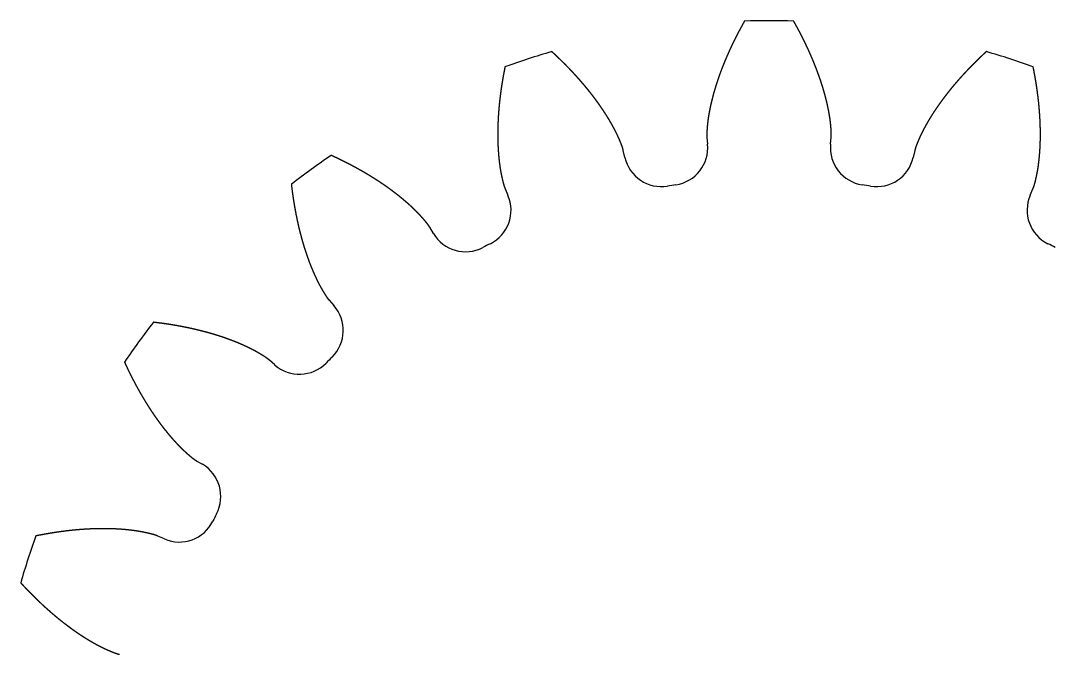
# Model space of a CAD drawing. Header units: millimetres. Extents: x -90 to 11, y -92 to 11.
# Drawn here: x -88.37 to -44.56, y -52.65 to -25.83 of the extents above; entities that cross this region are included whole.
import ezdxf

# ---------------------------------------------------------------- set-up
doc = ezdxf.new("R2010")
doc.units = ezdxf.units.MM
doc.header["$MEASUREMENT"] = 0

msp = doc.modelspace()

# ---------------------------------------------------------------- linework, layer by layer
for p, q in [((-59.314, -30.758), (-59.286, -31.057)), ((-54.08, -31.057), (-54.053, -30.758)), ((-62.789, -31.612), (-62.855, -31.319)), ((-50.511, -31.319), (-50.577, -31.612)), ((-67.858, -32.944), (-67.739, -33.22)), ((-45.627, -33.22), (-45.508, -32.944)), ((-70.9, -34.83), (-71.053, -34.572)), ((-75.309, -37.665), (-75.111, -37.89)), ((-77.619, -40.398), (-77.844, -40.2)), ((-80.937, -44.456), (-80.678, -44.609)), ((-82.289, -47.769), (-82.564, -47.651))]:
    msp.add_line(p, q)
for centre, radius, start, end in [((-56.683, -58.826), 33, 88.1903, 91.8097), ((-56.683, -58.826), 33, 106.1903, 109.8097), ((-56.683, -58.826), 33, 70.1903, 73.8097), ((-60.866, -31.204), 1.588, -81.3882, 5.3252), ((-52.5, -31.204), 1.588, 174.6748, 261.3882), ((-56.683, -58.826), 33, 124.1903, 127.8097), ((-61.24, -31.263), 1.588, 192.6748, 279.3882), ((-52.126, -31.263), 1.588, 260.6118, 347.3252), ((-56.683, -58.826), 26.349, 98.6118, 99.3882), ((-56.683, -58.826), 26.349, 80.6118, 81.3882), ((-69.197, -33.849), 1.588, -63.3882, 23.3252), ((-44.169, -33.849), 1.588, 156.6748, 243.3882), ((-69.534, -34.02), 1.588, 210.6748, 297.3882), ((-56.683, -58.826), 26.349, 116.6118, 117.3882), ((-56.683, -58.826), 26.349, 62.6118, 63.3882), ((-76.303, -38.938), 1.588, -45.3882, 41.3252), ((-56.683, -58.826), 33, 142.1903, 145.8097), ((-56.683, -58.826), 26.349, 134.6118, 135.3882), ((-76.571, -39.206), 1.588, 228.6748, 315.3882), ((-81.488, -45.974), 1.588, -27.3882, 59.3252), ((-56.683, -58.826), 26.349, 152.6118, 153.3882), ((-81.66, -46.312), 1.588, 246.6748, 333.3882), ((-56.683, -58.826), 33, 160.1903, 163.8097)]:
    msp.add_arc(centre, radius, start, end)
for points in [[(-57.725, -25.842), (-57.733, -25.856), (-57.748, -25.883), (-57.771, -25.924), (-57.802, -25.979), (-57.839, -26.047), (-57.877, -26.115), (-57.914, -26.184), (-57.95, -26.252), (-57.986, -26.321), (-58.022, -26.39), (-58.057, -26.459), (-58.093, -26.528), (-58.127, -26.597), (-58.161, -26.666), (-58.195, -26.735), (-58.229, -26.804), (-58.262, -26.873), (-58.295, -26.943), (-58.327, -27.012), (-58.359, -27.082), (-58.39, -27.151), (-58.421, -27.221), (-58.452, -27.29), (-58.482, -27.36), (-58.512, -27.43), (-58.542, -27.5), (-58.571, -27.57), (-58.599, -27.64), (-58.627, -27.71), (-58.655, -27.78), (-58.682, -27.85), (-58.709, -27.921), (-58.735, -27.991), (-58.761, -28.061), (-58.787, -28.132), (-58.812, -28.202), (-58.836, -28.273), (-58.86, -28.343), (-58.884, -28.414), (-58.907, -28.485), (-58.929, -28.555), (-58.951, -28.626), (-58.973, -28.697), (-58.994, -28.768), (-59.015, -28.839), (-59.035, -28.909), (-59.054, -28.98), (-59.073, -29.051), (-59.091, -29.122), (-59.109, -29.193), (-59.126, -29.265), (-59.143, -29.336), (-59.159, -29.407), (-59.174, -29.478), (-59.189, -29.549), (-59.203, -29.62), (-59.217, -29.691), (-59.23, -29.763), (-59.242, -29.834), (-59.254, -29.905), (-59.264, -29.976), (-59.274, -30.047), (-59.282, -30.119), (-59.29, -30.19), (-59.297, -30.261), (-59.303, -30.332), (-59.309, -30.403), (-59.314, -30.474), (-59.318, -30.545), (-59.32, -30.616), (-59.319, -30.673), (-59.317, -30.716), (-59.315, -30.744), (-59.314, -30.758)], [(-54.053, -30.758), (-54.051, -30.744), (-54.049, -30.716), (-54.047, -30.673), (-54.046, -30.616), (-54.048, -30.545), (-54.052, -30.474), (-54.057, -30.403), (-54.063, -30.332), (-54.069, -30.261), (-54.076, -30.19), (-54.084, -30.119), (-54.092, -30.047), (-54.102, -29.976), (-54.113, -29.905), (-54.124, -29.834), (-54.136, -29.763), (-54.149, -29.691), (-54.163, -29.62), (-54.177, -29.549), (-54.192, -29.478), (-54.207, -29.407), (-54.223, -29.336), (-54.24, -29.265), (-54.257, -29.193), (-54.275, -29.122), (-54.293, -29.051), (-54.312, -28.98), (-54.332, -28.909), (-54.352, -28.839), (-54.372, -28.768), (-54.393, -28.697), (-54.415, -28.626), (-54.437, -28.555), (-54.459, -28.485), (-54.482, -28.414), (-54.506, -28.343), (-54.53, -28.273), (-54.555, -28.202), (-54.58, -28.132), (-54.605, -28.061), (-54.631, -27.991), (-54.657, -27.921), (-54.684, -27.85), (-54.711, -27.78), (-54.739, -27.71), (-54.767, -27.64), (-54.796, -27.57), (-54.825, -27.5), (-54.854, -27.43), (-54.884, -27.36), (-54.914, -27.29), (-54.945, -27.221), (-54.976, -27.151), (-55.007, -27.082), (-55.039, -27.012), (-55.072, -26.943), (-55.104, -26.873), (-55.137, -26.804), (-55.171, -26.735), (-55.205, -26.666), (-55.239, -26.597), (-55.274, -26.528), (-55.309, -26.459), (-55.344, -26.39), (-55.38, -26.321), (-55.416, -26.252), (-55.453, -26.184), (-55.49, -26.115), (-55.527, -26.047), (-55.564, -25.979), (-55.595, -25.924), (-55.618, -25.883), (-55.633, -25.856), (-55.641, -25.842)], [(-62.855, -31.319), (-62.858, -31.305), (-62.865, -31.277), (-62.875, -31.236), (-62.892, -31.182), (-62.916, -31.115), (-62.942, -31.049), (-62.969, -30.983), (-62.996, -30.917), (-63.024, -30.851), (-63.053, -30.786), (-63.082, -30.72), (-63.112, -30.655), (-63.143, -30.591), (-63.175, -30.526), (-63.208, -30.462), (-63.242, -30.398), (-63.276, -30.334), (-63.311, -30.271), (-63.347, -30.208), (-63.383, -30.144), (-63.419, -30.081), (-63.456, -30.019), (-63.494, -29.956), (-63.533, -29.894), (-63.571, -29.832), (-63.611, -29.77), (-63.651, -29.708), (-63.691, -29.647), (-63.732, -29.586), (-63.774, -29.525), (-63.816, -29.464), (-63.858, -29.403), (-63.901, -29.343), (-63.944, -29.282), (-63.988, -29.222), (-64.032, -29.162), (-64.077, -29.103), (-64.122, -29.043), (-64.167, -28.984), (-64.213, -28.925), (-64.26, -28.866), (-64.307, -28.807), (-64.354, -28.749), (-64.401, -28.69), (-64.449, -28.632), (-64.498, -28.574), (-64.547, -28.516), (-64.596, -28.459), (-64.645, -28.401), (-64.695, -28.344), (-64.746, -28.287), (-64.796, -28.23), (-64.847, -28.174), (-64.899, -28.117), (-64.951, -28.061), (-65.003, -28.005), (-65.055, -27.949), (-65.108, -27.894), (-65.162, -27.838), (-65.215, -27.783), (-65.269, -27.728), (-65.323, -27.673), (-65.378, -27.618), (-65.433, -27.564), (-65.488, -27.509), (-65.544, -27.455), (-65.6, -27.401), (-65.656, -27.347), (-65.713, -27.294), (-65.77, -27.241), (-65.815, -27.198), (-65.85, -27.166), (-65.873, -27.145), (-65.884, -27.134)], [(-47.482, -27.134), (-47.493, -27.145), (-47.516, -27.166), (-47.551, -27.198), (-47.597, -27.241), (-47.654, -27.294), (-47.71, -27.347), (-47.766, -27.401), (-47.822, -27.455), (-47.878, -27.509), (-47.933, -27.564), (-47.988, -27.618), (-48.043, -27.673), (-48.097, -27.728), (-48.151, -27.783), (-48.205, -27.838), (-48.258, -27.894), (-48.311, -27.949), (-48.363, -28.005), (-48.415, -28.061), (-48.467, -28.117), (-48.519, -28.174), (-48.57, -28.23), (-48.621, -28.287), (-48.671, -28.344), (-48.721, -28.401), (-48.77, -28.459), (-48.82, -28.516), (-48.868, -28.574), (-48.917, -28.632), (-48.965, -28.69), (-49.012, -28.749), (-49.06, -28.807), (-49.106, -28.866), (-49.153, -28.925), (-49.199, -28.984), (-49.244, -29.043), (-49.289, -29.103), (-49.334, -29.162), (-49.378, -29.222), (-49.422, -29.282), (-49.465, -29.343), (-49.508, -29.403), (-49.551, -29.464), (-49.592, -29.525), (-49.634, -29.586), (-49.675, -29.647), (-49.715, -29.708), (-49.755, -29.77), (-49.795, -29.832), (-49.834, -29.894), (-49.872, -29.956), (-49.91, -30.019), (-49.947, -30.081), (-49.983, -30.144), (-50.019, -30.208), (-50.055, -30.271), (-50.09, -30.334), (-50.124, -30.398), (-50.158, -30.462), (-50.191, -30.526), (-50.223, -30.591), (-50.254, -30.655), (-50.284, -30.72), (-50.313, -30.786), (-50.342, -30.851), (-50.37, -30.917), (-50.398, -30.983), (-50.425, -31.049), (-50.45, -31.115), (-50.474, -31.182), (-50.491, -31.236), (-50.502, -31.277), (-50.508, -31.305), (-50.511, -31.319)], [(-67.867, -27.779), (-67.87, -27.794), (-67.876, -27.825), (-67.885, -27.871), (-67.897, -27.932), (-67.912, -28.009), (-67.926, -28.085), (-67.94, -28.162), (-67.954, -28.238), (-67.967, -28.315), (-67.98, -28.391), (-67.992, -28.468), (-68.004, -28.544), (-68.016, -28.62), (-68.027, -28.696), (-68.038, -28.773), (-68.048, -28.849), (-68.058, -28.925), (-68.068, -29.001), (-68.077, -29.077), (-68.086, -29.153), (-68.095, -29.229), (-68.103, -29.305), (-68.11, -29.381), (-68.118, -29.456), (-68.124, -29.532), (-68.131, -29.607), (-68.137, -29.683), (-68.142, -29.758), (-68.147, -29.834), (-68.152, -29.909), (-68.156, -29.984), (-68.16, -30.059), (-68.163, -30.134), (-68.166, -30.209), (-68.169, -30.284), (-68.171, -30.359), (-68.172, -30.433), (-68.173, -30.508), (-68.174, -30.582), (-68.174, -30.657), (-68.173, -30.731), (-68.173, -30.805), (-68.171, -30.879), (-68.169, -30.953), (-68.167, -31.027), (-68.164, -31.1), (-68.161, -31.174), (-68.157, -31.247), (-68.152, -31.32), (-68.147, -31.393), (-68.142, -31.466), (-68.136, -31.539), (-68.129, -31.612), (-68.121, -31.684), (-68.113, -31.756), (-68.105, -31.828), (-68.096, -31.9), (-68.086, -31.972), (-68.076, -32.044), (-68.065, -32.115), (-68.053, -32.186), (-68.04, -32.256), (-68.026, -32.327), (-68.011, -32.397), (-67.996, -32.467), (-67.98, -32.536), (-67.964, -32.606), (-67.947, -32.675), (-67.928, -32.744), (-67.908, -32.812), (-67.89, -32.866), (-67.875, -32.905), (-67.864, -32.931), (-67.858, -32.944)], [(-45.508, -32.944), (-45.502, -32.931), (-45.491, -32.905), (-45.476, -32.866), (-45.458, -32.812), (-45.438, -32.744), (-45.419, -32.675), (-45.402, -32.606), (-45.386, -32.536), (-45.37, -32.467), (-45.355, -32.397), (-45.34, -32.327), (-45.326, -32.256), (-45.313, -32.186), (-45.301, -32.115), (-45.29, -32.044), (-45.28, -31.972), (-45.27, -31.9), (-45.261, -31.828), (-45.253, -31.756), (-45.245, -31.684), (-45.237, -31.612), (-45.231, -31.539), (-45.224, -31.466), (-45.219, -31.393), (-45.214, -31.32), (-45.209, -31.247), (-45.205, -31.174), (-45.202, -31.1), (-45.199, -31.027), (-45.197, -30.953), (-45.195, -30.879), (-45.194, -30.805), (-45.193, -30.731), (-45.192, -30.657), (-45.192, -30.582), (-45.193, -30.508), (-45.194, -30.433), (-45.196, -30.359), (-45.198, -30.284), (-45.2, -30.209), (-45.203, -30.134), (-45.206, -30.059), (-45.21, -29.984), (-45.214, -29.909), (-45.219, -29.834), (-45.224, -29.758), (-45.229, -29.683), (-45.235, -29.607), (-45.242, -29.532), (-45.249, -29.456), (-45.256, -29.381), (-45.263, -29.305), (-45.271, -29.229), (-45.28, -29.153), (-45.289, -29.077), (-45.298, -29.001), (-45.308, -28.925), (-45.318, -28.849), (-45.328, -28.773), (-45.339, -28.696), (-45.35, -28.62), (-45.362, -28.544), (-45.374, -28.468), (-45.386, -28.391), (-45.399, -28.315), (-45.412, -28.238), (-45.426, -28.162), (-45.44, -28.085), (-45.454, -28.009), (-45.469, -27.932), (-45.481, -27.871), (-45.49, -27.825), (-45.496, -27.794), (-45.499, -27.779)], [(-71.053, -34.572), (-71.06, -34.56), (-71.075, -34.536), (-71.098, -34.5), (-71.131, -34.454), (-71.174, -34.397), (-71.219, -34.342), (-71.265, -34.288), (-71.311, -34.234), (-71.358, -34.18), (-71.406, -34.127), (-71.454, -34.073), (-71.503, -34.021), (-71.552, -33.969), (-71.603, -33.917), (-71.654, -33.867), (-71.706, -33.816), (-71.758, -33.766), (-71.811, -33.717), (-71.864, -33.667), (-71.918, -33.619), (-71.972, -33.57), (-72.027, -33.522), (-72.082, -33.474), (-72.138, -33.427), (-72.194, -33.38), (-72.25, -33.333), (-72.308, -33.287), (-72.365, -33.241), (-72.423, -33.195), (-72.481, -33.15), (-72.54, -33.105), (-72.599, -33.06), (-72.658, -33.016), (-72.718, -32.972), (-72.778, -32.929), (-72.839, -32.885), (-72.9, -32.842), (-72.961, -32.8), (-73.023, -32.757), (-73.085, -32.715), (-73.147, -32.674), (-73.21, -32.632), (-73.273, -32.591), (-73.336, -32.55), (-73.4, -32.51), (-73.464, -32.47), (-73.528, -32.43), (-73.592, -32.39), (-73.657, -32.351), (-73.722, -32.312), (-73.788, -32.273), (-73.854, -32.235), (-73.92, -32.197), (-73.986, -32.159), (-74.053, -32.122), (-74.12, -32.085), (-74.187, -32.048), (-74.254, -32.011), (-74.322, -31.975), (-74.39, -31.939), (-74.459, -31.903), (-74.527, -31.868), (-74.596, -31.832), (-74.665, -31.797), (-74.735, -31.763), (-74.804, -31.729), (-74.874, -31.695), (-74.944, -31.661), (-75.015, -31.627), (-75.085, -31.594), (-75.142, -31.568), (-75.184, -31.548), (-75.213, -31.535), (-75.227, -31.529)], [(-76.913, -32.754), (-76.912, -32.77), (-76.908, -32.801), (-76.903, -32.847), (-76.895, -32.909), (-76.885, -32.987), (-76.875, -33.064), (-76.865, -33.141), (-76.854, -33.218), (-76.843, -33.295), (-76.832, -33.372), (-76.82, -33.448), (-76.808, -33.524), (-76.795, -33.601), (-76.782, -33.677), (-76.769, -33.752), (-76.755, -33.828), (-76.742, -33.904), (-76.727, -33.979), (-76.713, -34.054), (-76.697, -34.129), (-76.682, -34.204), (-76.666, -34.278), (-76.65, -34.353), (-76.634, -34.427), (-76.617, -34.501), (-76.599, -34.575), (-76.582, -34.649), (-76.564, -34.722), (-76.545, -34.795), (-76.526, -34.868), (-76.507, -34.941), (-76.488, -35.014), (-76.468, -35.086), (-76.447, -35.158), (-76.426, -35.23), (-76.405, -35.302), (-76.383, -35.373), (-76.361, -35.445), (-76.339, -35.516), (-76.316, -35.586), (-76.293, -35.657), (-76.269, -35.727), (-76.245, -35.797), (-76.22, -35.867), (-76.195, -35.936), (-76.17, -36.005), (-76.144, -36.074), (-76.117, -36.143), (-76.091, -36.211), (-76.063, -36.279), (-76.035, -36.346), (-76.007, -36.414), (-75.978, -36.481), (-75.949, -36.547), (-75.919, -36.613), (-75.888, -36.679), (-75.858, -36.745), (-75.826, -36.81), (-75.794, -36.875), (-75.762, -36.939), (-75.729, -37.003), (-75.694, -37.066), (-75.659, -37.129), (-75.624, -37.191), (-75.588, -37.253), (-75.551, -37.314), (-75.514, -37.375), (-75.476, -37.436), (-75.438, -37.495), (-75.398, -37.554), (-75.364, -37.599), (-75.337, -37.632), (-75.318, -37.654), (-75.309, -37.665)], [(-77.844, -40.2), (-77.855, -40.19), (-77.876, -40.172), (-77.909, -40.145), (-77.955, -40.111), (-78.013, -40.071), (-78.073, -40.032), (-78.134, -39.995), (-78.195, -39.958), (-78.256, -39.921), (-78.318, -39.885), (-78.38, -39.849), (-78.442, -39.814), (-78.506, -39.78), (-78.569, -39.747), (-78.634, -39.714), (-78.699, -39.682), (-78.764, -39.651), (-78.83, -39.62), (-78.895, -39.59), (-78.962, -39.56), (-79.028, -39.531), (-79.095, -39.502), (-79.162, -39.473), (-79.23, -39.446), (-79.298, -39.418), (-79.366, -39.391), (-79.435, -39.365), (-79.504, -39.339), (-79.573, -39.314), (-79.642, -39.288), (-79.712, -39.264), (-79.782, -39.24), (-79.852, -39.216), (-79.922, -39.193), (-79.993, -39.17), (-80.064, -39.147), (-80.135, -39.125), (-80.207, -39.104), (-80.279, -39.082), (-80.35, -39.062), (-80.423, -39.041), (-80.495, -39.021), (-80.568, -39.002), (-80.64, -38.982), (-80.713, -38.964), (-80.787, -38.945), (-80.86, -38.927), (-80.934, -38.909), (-81.008, -38.892), (-81.082, -38.875), (-81.156, -38.859), (-81.23, -38.842), (-81.305, -38.827), (-81.38, -38.811), (-81.455, -38.796), (-81.53, -38.782), (-81.605, -38.767), (-81.681, -38.753), (-81.756, -38.74), (-81.832, -38.726), (-81.908, -38.714), (-81.984, -38.701), (-82.061, -38.689), (-82.137, -38.677), (-82.214, -38.666), (-82.291, -38.655), (-82.368, -38.644), (-82.445, -38.633), (-82.522, -38.623), (-82.599, -38.614), (-82.662, -38.606), (-82.708, -38.601), (-82.739, -38.597), (-82.755, -38.595)], [(-83.98, -40.282), (-83.973, -40.296), (-83.96, -40.324), (-83.941, -40.367), (-83.914, -40.424), (-83.881, -40.494), (-83.848, -40.565), (-83.814, -40.635), (-83.78, -40.705), (-83.746, -40.774), (-83.711, -40.844), (-83.676, -40.913), (-83.641, -40.982), (-83.606, -41.05), (-83.57, -41.118), (-83.534, -41.187), (-83.498, -41.254), (-83.461, -41.322), (-83.424, -41.389), (-83.387, -41.456), (-83.35, -41.523), (-83.312, -41.589), (-83.274, -41.655), (-83.235, -41.721), (-83.197, -41.786), (-83.158, -41.852), (-83.118, -41.916), (-83.079, -41.981), (-83.039, -42.045), (-82.999, -42.109), (-82.958, -42.173), (-82.918, -42.236), (-82.877, -42.299), (-82.835, -42.362), (-82.793, -42.424), (-82.751, -42.486), (-82.709, -42.548), (-82.666, -42.609), (-82.623, -42.67), (-82.58, -42.73), (-82.537, -42.791), (-82.493, -42.85), (-82.448, -42.91), (-82.404, -42.969), (-82.359, -43.028), (-82.314, -43.086), (-82.268, -43.144), (-82.222, -43.201), (-82.176, -43.258), (-82.129, -43.315), (-82.082, -43.371), (-82.035, -43.427), (-81.987, -43.482), (-81.939, -43.537), (-81.89, -43.591), (-81.841, -43.645), (-81.792, -43.698), (-81.743, -43.751), (-81.693, -43.803), (-81.642, -43.855), (-81.591, -43.906), (-81.54, -43.957), (-81.488, -44.006), (-81.435, -44.055), (-81.382, -44.103), (-81.329, -44.15), (-81.275, -44.197), (-81.221, -44.244), (-81.166, -44.29), (-81.111, -44.335), (-81.055, -44.378), (-81.009, -44.411), (-80.973, -44.434), (-80.949, -44.449), (-80.937, -44.456)], [(-82.564, -47.651), (-82.577, -47.645), (-82.604, -47.634), (-82.643, -47.619), (-82.697, -47.6), (-82.765, -47.58), (-82.834, -47.562), (-82.903, -47.545), (-82.972, -47.529), (-83.042, -47.513), (-83.112, -47.498), (-83.182, -47.483), (-83.252, -47.469), (-83.323, -47.456), (-83.394, -47.444), (-83.465, -47.433), (-83.537, -47.423), (-83.609, -47.413), (-83.68, -47.404), (-83.752, -47.395), (-83.825, -47.387), (-83.897, -47.38), (-83.97, -47.373), (-84.042, -47.367), (-84.115, -47.361), (-84.188, -47.356), (-84.262, -47.352), (-84.335, -47.348), (-84.408, -47.345), (-84.482, -47.342), (-84.556, -47.339), (-84.63, -47.338), (-84.704, -47.336), (-84.778, -47.335), (-84.852, -47.335), (-84.926, -47.335), (-85.001, -47.336), (-85.075, -47.337), (-85.15, -47.338), (-85.225, -47.34), (-85.3, -47.343), (-85.374, -47.345), (-85.449, -47.349), (-85.525, -47.353), (-85.6, -47.357), (-85.675, -47.361), (-85.75, -47.367), (-85.826, -47.372), (-85.901, -47.378), (-85.977, -47.384), (-86.053, -47.391), (-86.128, -47.398), (-86.204, -47.406), (-86.28, -47.414), (-86.356, -47.423), (-86.432, -47.431), (-86.508, -47.441), (-86.584, -47.45), (-86.66, -47.46), (-86.736, -47.471), (-86.812, -47.482), (-86.889, -47.493), (-86.965, -47.505), (-87.041, -47.517), (-87.118, -47.529), (-87.194, -47.542), (-87.271, -47.555), (-87.347, -47.569), (-87.424, -47.582), (-87.5, -47.597), (-87.577, -47.611), (-87.638, -47.624), (-87.684, -47.633), (-87.715, -47.639), (-87.73, -47.642)], [(-88.374, -49.624), (-88.364, -49.636), (-88.343, -49.659), (-88.311, -49.693), (-88.268, -49.739), (-88.215, -49.796), (-88.161, -49.853), (-88.108, -49.909), (-88.054, -49.965), (-88, -50.021), (-87.945, -50.076), (-87.891, -50.131), (-87.836, -50.185), (-87.781, -50.24), (-87.726, -50.294), (-87.671, -50.347), (-87.615, -50.401), (-87.56, -50.453), (-87.504, -50.506), (-87.448, -50.558), (-87.391, -50.61), (-87.335, -50.661), (-87.278, -50.712), (-87.221, -50.763), (-87.164, -50.813), (-87.107, -50.863), (-87.05, -50.913), (-86.992, -50.962), (-86.935, -51.011), (-86.877, -51.059), (-86.818, -51.107), (-86.76, -51.155), (-86.702, -51.202), (-86.643, -51.249), (-86.584, -51.295), (-86.525, -51.341), (-86.465, -51.387), (-86.406, -51.432), (-86.346, -51.477), (-86.286, -51.521), (-86.226, -51.565), (-86.166, -51.608), (-86.106, -51.651), (-86.045, -51.693), (-85.984, -51.735), (-85.923, -51.777), (-85.862, -51.817), (-85.8, -51.858), (-85.739, -51.898), (-85.677, -51.937), (-85.615, -51.976), (-85.552, -52.015), (-85.49, -52.052), (-85.427, -52.089), (-85.364, -52.126), (-85.301, -52.162), (-85.238, -52.197), (-85.174, -52.232), (-85.111, -52.267), (-85.047, -52.3), (-84.983, -52.333), (-84.918, -52.365), (-84.853, -52.397), (-84.788, -52.427), (-84.723, -52.456), (-84.657, -52.484), (-84.592, -52.513), (-84.526, -52.54), (-84.46, -52.567), (-84.394, -52.593), (-84.327, -52.617), (-84.272, -52.633), (-84.231, -52.644), (-84.204, -52.651), (-84.19, -52.654)]]:
    msp.add_open_spline(points, degree=5)

doc.saveas('drawing.dxf')
